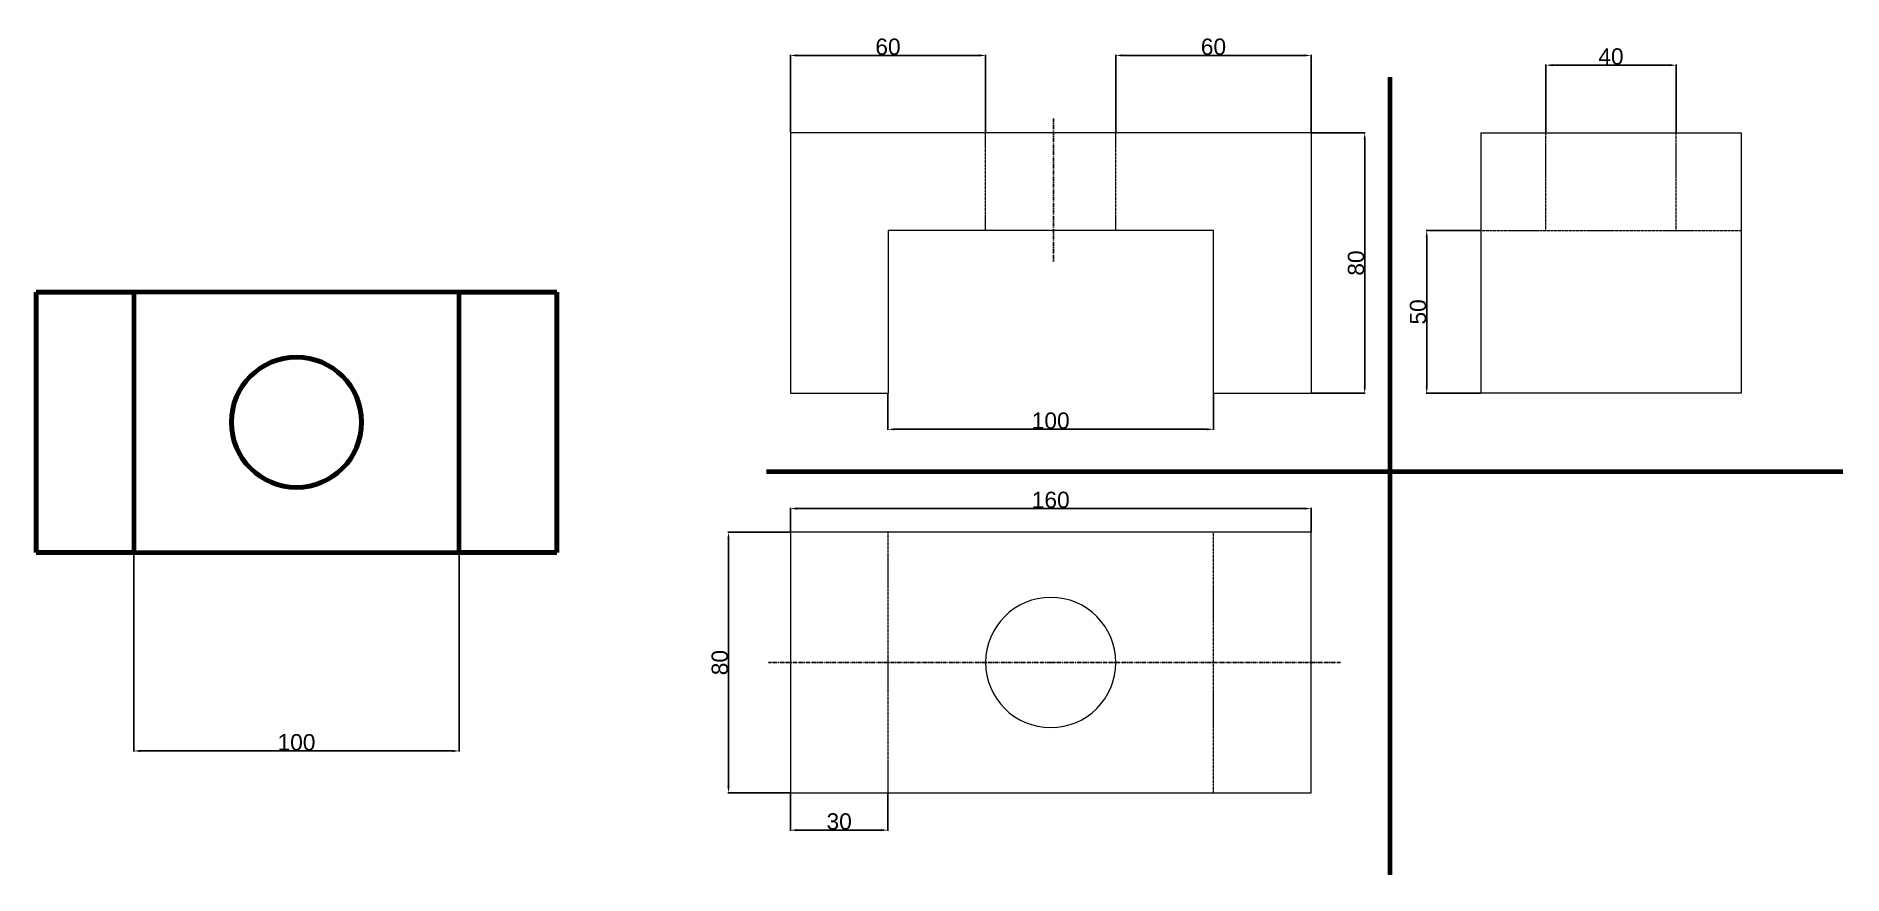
# Model space of a CAD drawing. Header units: inches. Extents: x 70 to 625, y -10 to 248.
import ezdxf

# ---------------------------------------------------------------- set-up
doc = ezdxf.new("R2010")
doc.units = ezdxf.units.IN
doc.header["$MEASUREMENT"] = 0
doc.linetypes.add('CENTER', pattern=[2, 1.25, -0.25, 0.25, -0.25])
doc.linetypes.add('HIDDEN', pattern=[0.375, 0.25, -0.125])
doc.layers.get('0').update_dxf_attribs({"true_color": 0xc2ced6})
doc.layers.add('Asines', color=3, linetype='CENTER')
doc.layers.add('Matmenys', color=5, linetype='Continuous')
doc.layers.add('Pagrindinis', color=255, linetype='Continuous', lineweight=100)
doc.styles.get("Standard").update_dxf_attribs({"font": 'arial.ttf'})
doc.dimstyles.get("Standard").update_dxf_attribs({"dimtxt": 5, "dimasz": 2, "dimexe": 0.18, "dimexo": 0.0625, "dimgap": 0.09, "dimtad": 1, "dimdec": 0, "dimzin": 0, "dimdsep": 46, "dimtxsty": 'Standard', "dimcen": 0.09, "dimadec": 0, "dimazin": 0, "dimtfac": 1, "dimtdec": 0, "dimtofl": 0, "dimtmove": 0, "dimatfit": 3, "dimfxl": 1, "dimtolj": 1, "dimtzin": 0, "dimarcsym": 0})

# ---------------------------------------------------------------- blocks, each defined once
blk = doc.blocks.new('A$C6CD307FC')
at = {"color": 0, "linetype": 'Continuous', "lineweight": 0, "extrusion": (0, 1, 2.22045e-16)}
for p, q in [((91.84, 75.75), (251.84, 75.75)), ((91.84, 75.75), (91.84, -4.25)), ((251.84, 75.75), (251.84, -4.25)), ((121.84, 45.75), (221.84, 45.75)), ((121.84, -4.25), (121.84, 45.75)), ((221.84, 45.75), (221.84, -4.25)), ((121.84, -4.25), (91.84, -4.25)), ((251.84, -4.25), (221.84, -4.25))]:
    blk.add_line(p, q, dxfattribs=at)
at = {"color": 1, "linetype": 'HIDDEN', "lineweight": 0, "extrusion": (0, 1, 2.22045e-16)}
for p, q in [((151.84, 45.75), (151.84, 75.75)), ((191.84, 45.75), (191.84, 75.75))]:
    blk.add_line(p, q, dxfattribs=at)
blk = doc.blocks.new('A$C5F3E7AF1')
at = {"color": 0, "linetype": 'Continuous', "lineweight": 0}
for p, q in [((115.03, 159.95), (-44.97, 159.95)), ((-44.97, 159.95), (-44.97, 79.95)), ((115.03, 79.95), (115.03, 159.95)), ((-44.97, 79.95), (115.03, 79.95))]:
    blk.add_line(p, q, dxfattribs=at)
at = {"color": 1, "linetype": 'HIDDEN', "lineweight": 0}
for p, q in [((-14.97, 159.95), (-14.97, 79.95)), ((85.03, 79.95), (85.03, 159.95))]:
    blk.add_line(p, q, dxfattribs=at)
at = {"color": 0, "linetype": 'Continuous', "lineweight": 0, "extrusion": (0, 0, -1)}
blk.add_circle((-35.03, 119.95), 20, dxfattribs=at)
blk = doc.blocks.new('A$C140E0429')
at = {"color": 0, "linetype": 'Continuous', "lineweight": 0, "extrusion": (2.22045e-16, 1, 2.22045e-16)}
for p, q in [((-155.15, 99.38), (-155.15, 19.38)), ((-155.15, 99.38), (-75.15, 99.38)), ((-75.15, 99.38), (-75.15, 19.38)), ((-75.15, 19.38), (-155.15, 19.38))]:
    blk.add_line(p, q, dxfattribs=at)
at = {"color": 1, "linetype": 'HIDDEN', "lineweight": 0, "extrusion": (2.22045e-16, 1, 2.22045e-16)}
for p, q in [((-135.15, 69.38), (-135.15, 99.38)), ((-95.15, 69.38), (-95.15, 99.38)), ((-155.15, 69.38), (-75.15, 69.38))]:
    blk.add_line(p, q, dxfattribs=at)
blk = doc.blocks.new('*D9')
at = {"layer": 'Defpoints', "color": 0, "transparency": 16777216}
for p in [(497.59, 188.15), (514.2, 188.15), (514.2, 138.15)]:
    blk.add_point(p, dxfattribs=at)
at = {"layer": 'Matmenys', "color": 0, "lineweight": -2, "transparency": 16777216}
for p, q in [((514.14, 188.15), (497.41, 188.15)), ((497.59, 140.15), (497.59, 186.15)), ((514.14, 138.15), (497.41, 138.15))]:
    blk.add_line(p, q, dxfattribs=at)
at = {"layer": 'Matmenys', "color": 0, "transparency": 16777216}
for points in [[(497.26, 186.15), (497.92, 186.15), (497.59, 188.15)], [(497.26, 140.15), (497.92, 140.15), (497.59, 138.15)]]:
    blk.add_solid(points, dxfattribs=at)
at = {"layer": 'Matmenys', "color": 0, "transparency": 16777216, "insert": (494.95, 163.15), "char_height": 5, "attachment_point": 5, "rotation": 90}
blk.add_mtext('\\A1;50', dxfattribs=at)
blk = doc.blocks.new('*D10')
at = {"layer": 'Defpoints', "color": 0, "transparency": 16777216}
for p in [(574.2, 238.92), (534.2, 218.15), (574.2, 218.15)]:
    blk.add_point(p, dxfattribs=at)
at = {"layer": 'Matmenys', "color": 0, "lineweight": -2, "transparency": 16777216}
for p, q in [((534.2, 218.22), (534.2, 239.1)), ((536.2, 238.92), (572.2, 238.92)), ((574.2, 218.22), (574.2, 239.1))]:
    blk.add_line(p, q, dxfattribs=at)
at = {"layer": 'Matmenys', "color": 0, "transparency": 16777216}
for points in [[(536.2, 239.26), (536.2, 238.59), (534.2, 238.92)], [(572.2, 239.26), (572.2, 238.59), (574.2, 238.92)]]:
    blk.add_solid(points, dxfattribs=at)
at = {"layer": 'Matmenys', "color": 0, "transparency": 16777216, "insert": (554.2, 241.57), "char_height": 5, "attachment_point": 5}
blk.add_mtext('\\A1;40', dxfattribs=at)
blk = doc.blocks.new('*D12')
at = {"layer": 'Defpoints', "color": 0, "transparency": 16777216}
for p in [(302.06, 95.46), (283.05, 15.4), (302.06, 15.4)]:
    blk.add_point(p, dxfattribs=at)
at = {"layer": 'Matmenys', "color": 0, "lineweight": -2, "transparency": 16777216}
for p, q in [((302, 95.46), (282.87, 95.46)), ((283.05, 93.46), (283.05, 17.4)), ((302, 15.4), (282.87, 15.4))]:
    blk.add_line(p, q, dxfattribs=at)
at = {"layer": 'Matmenys', "color": 0, "transparency": 16777216}
for points in [[(282.71, 93.46), (283.38, 93.46), (283.05, 95.46)], [(282.71, 17.4), (283.38, 17.4), (283.05, 15.4)]]:
    blk.add_solid(points, dxfattribs=at)
at = {"layer": 'Matmenys', "color": 0, "transparency": 16777216, "insert": (280.4, 55.43), "char_height": 5, "attachment_point": 5, "rotation": 90}
blk.add_mtext('\\A1;80', dxfattribs=at)
blk = doc.blocks.new('*D14')
at = {"layer": 'Defpoints', "color": 0, "transparency": 16777216}
for p in [(362.06, 241.92), (302.06, 218.15, -0.45), (362.06, 218.15, -0.45)]:
    blk.add_point(p, dxfattribs=at)
at = {"layer": 'Matmenys', "color": 0, "lineweight": -2, "transparency": 16777216}
for p, q in [((302.06, 218.22), (302.06, 242.1)), ((304.06, 241.92), (360.06, 241.92)), ((362.06, 218.22), (362.06, 242.1))]:
    blk.add_line(p, q, dxfattribs=at)
at = {"layer": 'Matmenys', "color": 0, "transparency": 16777216}
for points in [[(304.06, 242.25), (304.06, 241.59), (302.06, 241.92)], [(360.06, 242.25), (360.06, 241.59), (362.06, 241.92)]]:
    blk.add_solid(points, dxfattribs=at)
at = {"layer": 'Matmenys', "color": 0, "transparency": 16777216, "insert": (332.06, 244.56), "char_height": 5, "attachment_point": 5}
blk.add_mtext('\\A1;60', dxfattribs=at)
blk = doc.blocks.new('*D15')
at = {"layer": 'Defpoints', "color": 0, "transparency": 16777216}
for p in [(462.06, 241.92), (402.06, 218.15, -0.45), (462.06, 218.15, -0.45)]:
    blk.add_point(p, dxfattribs=at)
at = {"layer": 'Matmenys', "color": 0, "lineweight": -2, "transparency": 16777216}
for p, q in [((402.06, 218.22), (402.06, 242.1)), ((404.06, 241.92), (460.06, 241.92)), ((462.06, 218.22), (462.06, 242.1))]:
    blk.add_line(p, q, dxfattribs=at)
at = {"layer": 'Matmenys', "color": 0, "transparency": 16777216}
for points in [[(404.06, 242.25), (404.06, 241.59), (402.06, 241.92)], [(460.06, 242.25), (460.06, 241.59), (462.06, 241.92)]]:
    blk.add_solid(points, dxfattribs=at)
at = {"layer": 'Matmenys', "color": 0, "transparency": 16777216, "insert": (432.06, 244.56), "char_height": 5, "attachment_point": 5}
blk.add_mtext('\\A1;60', dxfattribs=at)
blk = doc.blocks.new('*D16')
at = {"layer": 'Defpoints', "color": 0, "transparency": 16777216}
for p in [(462.06, 218.15, -0.45), (462.06, 138.15, -0.45), (478.53, 138.15)]:
    blk.add_point(p, dxfattribs=at)
at = {"layer": 'Matmenys', "color": 0, "lineweight": -2, "transparency": 16777216}
for p, q in [((462.13, 218.15), (478.71, 218.15)), ((478.53, 216.15), (478.53, 140.15)), ((462.13, 138.15), (478.71, 138.15))]:
    blk.add_line(p, q, dxfattribs=at)
at = {"layer": 'Matmenys', "color": 0, "transparency": 16777216}
for points in [[(478.2, 216.15), (478.87, 216.15), (478.53, 218.15)], [(478.2, 140.15), (478.87, 140.15), (478.53, 138.15)]]:
    blk.add_solid(points, dxfattribs=at)
at = {"layer": 'Matmenys', "color": 0, "transparency": 16777216, "insert": (475.89, 178.15), "char_height": 5, "attachment_point": 5, "rotation": 90}
blk.add_mtext('\\A1;80', dxfattribs=at)
blk = doc.blocks.new('*D17')
at = {"layer": 'Defpoints', "color": 0, "transparency": 16777216}
for p in [(332.06, 138.15, -0.45), (432.06, 138.15, -0.45), (432.06, 127.08)]:
    blk.add_point(p, dxfattribs=at)
at = {"layer": 'Matmenys', "color": 0, "lineweight": -2, "transparency": 16777216}
for p, q in [((332.06, 138.09), (332.06, 126.9)), ((432.06, 138.09), (432.06, 126.9)), ((334.06, 127.08), (430.06, 127.08))]:
    blk.add_line(p, q, dxfattribs=at)
at = {"layer": 'Matmenys', "color": 0, "transparency": 16777216}
for points in [[(334.06, 127.42), (334.06, 126.75), (332.06, 127.08)], [(430.06, 127.42), (430.06, 126.75), (432.06, 127.08)]]:
    blk.add_solid(points, dxfattribs=at)
at = {"layer": 'Matmenys', "color": 0, "transparency": 16777216, "insert": (382.06, 129.73), "char_height": 5, "attachment_point": 5}
blk.add_mtext('\\A1;100', dxfattribs=at)
blk = doc.blocks.new('*D18')
at = {"layer": 'Defpoints', "color": 0, "transparency": 16777216}
for p in [(462.06, 102.75), (302.06, 95.46), (462.06, 95.46)]:
    blk.add_point(p, dxfattribs=at)
at = {"layer": 'Matmenys', "color": 0, "lineweight": -2, "transparency": 16777216}
for p, q in [((302.06, 95.52), (302.06, 102.93)), ((304.06, 102.75), (460.06, 102.75)), ((462.06, 95.52), (462.06, 102.93))]:
    blk.add_line(p, q, dxfattribs=at)
at = {"layer": 'Matmenys', "color": 0, "transparency": 16777216}
for points in [[(304.06, 103.08), (304.06, 102.41), (302.06, 102.75)], [(460.06, 103.08), (460.06, 102.41), (462.06, 102.75)]]:
    blk.add_solid(points, dxfattribs=at)
at = {"layer": 'Matmenys', "color": 0, "transparency": 16777216, "insert": (382.06, 105.39), "char_height": 5, "attachment_point": 5}
blk.add_mtext('\\A1;160', dxfattribs=at)
blk = doc.blocks.new('*D19')
at = {"layer": 'Defpoints', "color": 0, "transparency": 16777216}
for p in [(302.06, 15.46), (332.06, 15.46), (332.06, 3.96)]:
    blk.add_point(p, dxfattribs=at)
at = {"layer": 'Matmenys', "color": 0, "lineweight": -2, "transparency": 16777216}
for p, q in [((302.06, 15.4), (302.06, 3.78)), ((332.06, 15.4), (332.06, 3.78)), ((304.06, 3.96), (330.06, 3.96))]:
    blk.add_line(p, q, dxfattribs=at)
at = {"layer": 'Matmenys', "color": 0, "transparency": 16777216}
for points in [[(304.06, 4.3), (304.06, 3.63), (302.06, 3.96)], [(330.06, 4.3), (330.06, 3.63), (332.06, 3.96)]]:
    blk.add_solid(points, dxfattribs=at)
at = {"layer": 'Matmenys', "color": 0, "transparency": 16777216, "insert": (317.06, 6.61), "char_height": 5, "attachment_point": 5}
blk.add_mtext('\\A1;30', dxfattribs=at)
blk = doc.blocks.new('*D20')
at = {"layer": 'Defpoints', "color": 0, "transparency": 16777216}
for p in [(100.32, 89.25), (200.32, 89.25), (200.32, 28.29)]:
    blk.add_point(p, dxfattribs=at)
at = {"layer": 'Matmenys', "color": 0, "lineweight": -2, "transparency": 16777216}
for p, q in [((100.32, 89.19), (100.32, 28.11)), ((200.32, 89.19), (200.32, 28.11)), ((102.32, 28.29), (198.32, 28.29))]:
    blk.add_line(p, q, dxfattribs=at)
at = {"layer": 'Matmenys', "color": 0, "transparency": 16777216}
for points in [[(102.32, 28.62), (102.32, 27.95), (100.32, 28.29)], [(198.32, 28.62), (198.32, 27.95), (200.32, 28.29)]]:
    blk.add_solid(points, dxfattribs=at)
at = {"layer": 'Matmenys', "color": 0, "transparency": 16777216, "insert": (150.32, 30.93), "char_height": 5, "attachment_point": 5}
blk.add_mtext('\\A1;100', dxfattribs=at)

msp = doc.modelspace()

# ---------------------------------------------------------------- linework, layer by layer
at = {"layer": 'Asines'}
for p, q in [((382.9, 222.59), (382.9, 178.51)), ((382.06, 55.46), (295.34, 55.46)), ((382.06, 55.46), (471.13, 55.46))]:
    msp.add_line(p, q, dxfattribs=at)
at = {"layer": 'Pagrindinis'}
for p, q in [((486.28, 235.21), (486.28, -9.76)), ((70.32, 169.25), (100.32, 169.25)), ((70.32, 169.25, 80), (70.32, 169.25)), ((230.32, 169.25, 80), (70.32, 169.25, 80)), ((70.32, 169.25, 80), (70.32, 89.25, 80)), ((70.32, 89.25), (70.32, 169.25)), ((100.32, 169.25, 50), (100.32, 89.25, 50)), ((200.32, 169.25, 50), (100.32, 169.25, 50)), ((100.32, 169.25, 50), (100.32, 169.25)), ((100.32, 169.25), (100.32, 89.25)), ((200.32, 89.25, 50), (200.32, 169.25, 50)), ((200.32, 169.25), (200.32, 169.25, 50)), ((200.32, 89.25), (200.32, 169.25)), ((200.32, 169.25), (230.32, 169.25)), ((230.32, 169.25), (230.32, 89.25)), ((230.32, 169.25, 80), (230.32, 169.25)), ((230.32, 89.25, 80), (230.32, 169.25, 80)), ((294.75, 114.1), (625.45, 114.1)), ((70.32, 89.25, 80), (230.32, 89.25, 80)), ((70.32, 89.25, 80), (70.32, 89.25)), ((100.32, 89.25), (70.32, 89.25)), ((100.32, 89.25, 50), (200.32, 89.25, 50)), ((100.32, 89.25), (100.32, 89.25, 50)), ((200.32, 89.25, 50), (200.32, 89.25)), ((230.32, 89.25), (200.32, 89.25)), ((230.32, 89.25, 80), (230.32, 89.25))]:
    msp.add_line(p, q, dxfattribs=at)
msp.add_circle((150.32, 129.25, 50), 20, dxfattribs=at)
at = {"layer": 'Pagrindinis', "extrusion": (0, 0, -1)}
msp.add_circle((-150.32, 129.25, -80), 20, dxfattribs=at)

# ---------------------------------------------------------------- block references
at = {"extrusion": (1.22465e-16, -1.83697e-16, -1)}
msp.add_blockref('A$C6CD307FC', (-553.91, 142.41, 0.45), dxfattribs=at)
for name, p in [('A$C140E0429', (669.36, 118.77)), ('A$C5F3E7AF1', (347.03, -64.48))]:
    msp.add_blockref(name, p)

# ---------------------------------------------------------------- dimensions: what is measured, and where the dimension line sits
at = {"layer": 'Matmenys'}
for base, p1, p2, picture, middle in [((362.06, 241.92), (302.06, 218.15, -0.45), (362.06, 218.15, -0.45), '*D14', (332.06, 244.56)), ((462.06, 241.92), (402.06, 218.15, -0.45), (462.06, 218.15, -0.45), '*D15', (432.06, 244.56)), ((574.2, 238.92), (534.2, 218.15), (574.2, 218.15), '*D10', (554.2, 241.57)), ((432.06, 127.08), (332.06, 138.15, -0.45), (432.06, 138.15, -0.45), '*D17', (382.06, 129.73)), ((462.06, 102.75), (302.06, 95.46), (462.06, 95.46), '*D18', (382.06, 105.39)), ((200.32, 28.29), (100.32, 89.25), (200.32, 89.25), '*D20', (150.32, 30.93)), ((332.06, 3.96), (302.06, 15.46), (332.06, 15.46), '*D19', (317.06, 6.61))]:
    dim = msp.add_linear_dim(base=base, p1=p1, p2=p2, dimstyle='Standard', dxfattribs=at)
    dim.commit()
    dim.dimension.update_dxf_attribs({"geometry": picture, "text_midpoint": middle})
for base, p1, p2, picture, middle in [((478.53, 138.15), (462.06, 218.15, -0.45), (462.06, 138.15, -0.45), '*D16', (475.89, 178.15)), ((497.59, 188.15), (514.2, 138.15), (514.2, 188.15), '*D9', (494.95, 163.15)), ((283.05, 15.4), (302.06, 95.46), (302.06, 15.4), '*D12', (280.4, 55.43))]:
    dim = msp.add_linear_dim(base=base, p1=p1, p2=p2, angle=90, dimstyle='Standard', dxfattribs=at)
    dim.commit()
    dim.dimension.update_dxf_attribs({"geometry": picture, "text_midpoint": middle})

doc.saveas('drawing.dxf')
